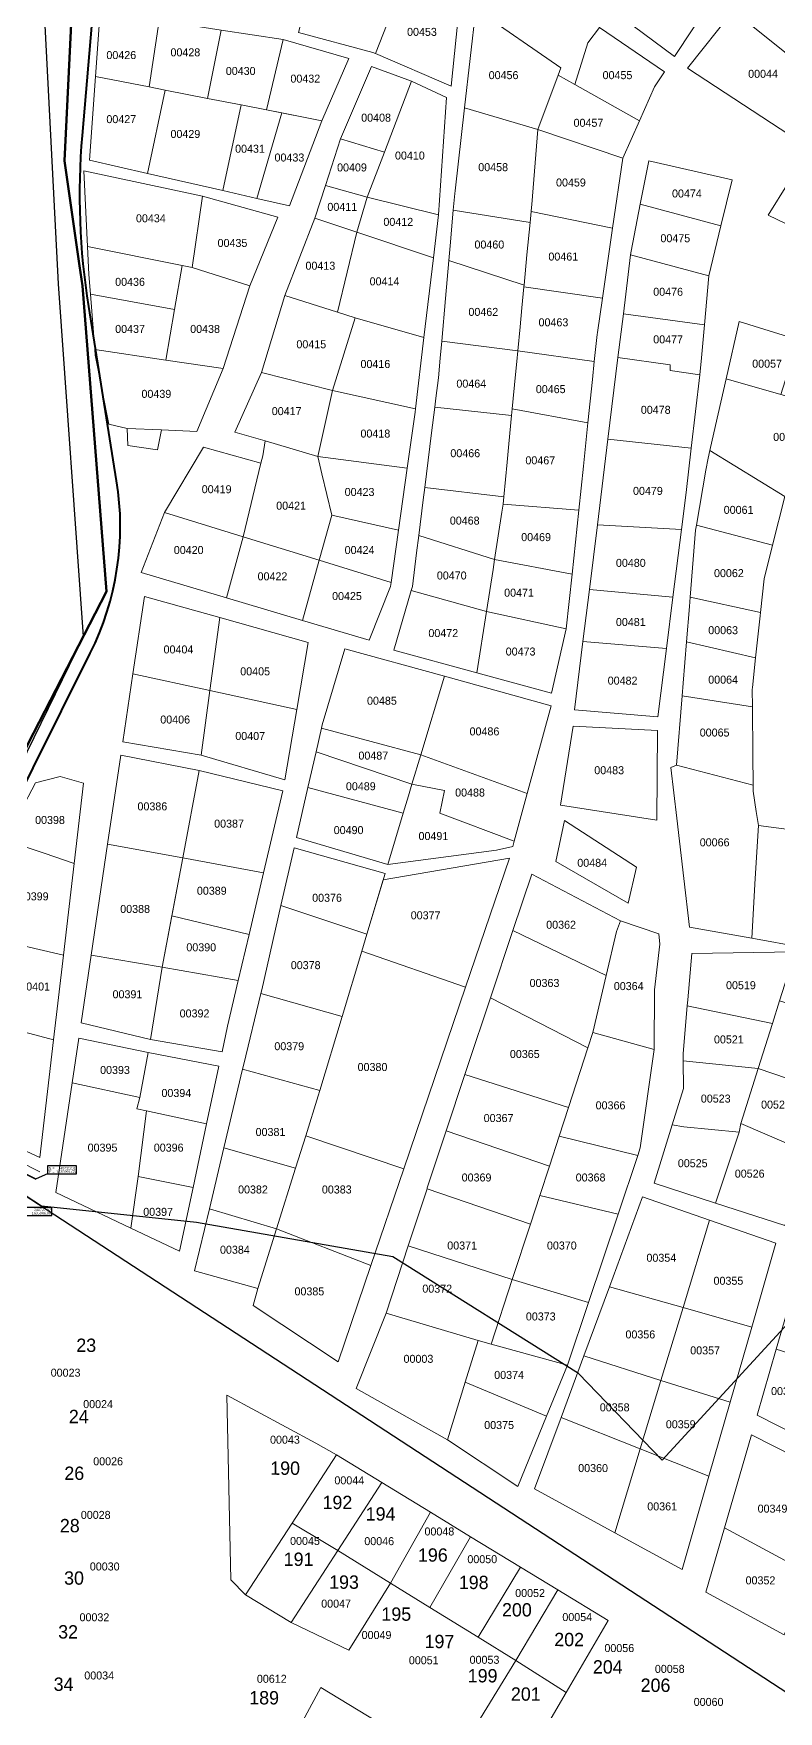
# Model space of a CAD drawing. Header units: metres. Extents: x 245225 to 248406, y 1633796 to 1637634.
# Drawn here: x 245729.4 to 245868.9, y 1635891.8 to 1636206.3 of the extents above; entities that cross this region are included whole.
import ezdxf
from ezdxf.enums import TextEntityAlignment as Align

# ---------------------------------------------------------------- set-up
doc = ezdxf.new("R2010")
doc.units = ezdxf.units.M
doc.header["$MEASUREMENT"] = 0
doc.linetypes.add('EZTrazos', pattern=[2e-05, 0, -2e-05])
for name, color, linetype, lineweight in [('AFTU_Terminus', 142, 'EZTrazos', 0), ('Carrefour1_Accotements', 7, 'Continuous', 0), ('Carrefour1_Bordures', 7, 'Continuous', 0), ('Carrefour1_Marquages', 6, 'Continuous', 0), ('Cotation Coordonnées', 1, 'Continuous', 0)]:
    doc.layers.add(name, color=color, linetype=linetype, lineweight=lineweight)
for name, color, linetype in [('historique_numero_parcelle', 7, 'Continuous'), ('limites_sections', 7, 'Continuous'), ('numero_lot', 7, 'Continuous')]:
    doc.layers.add(name, color=color, linetype=linetype)
doc.layers.add('Limites_Communes', color=7, linetype='Continuous', lineweight=211, plot=False)
doc.layers.add('LIMITES_PARCELLES', color=7, linetype='Continuous', lineweight=0, true_color=0xffffff)
doc.styles.add('Style-FANCY', font='FANCY.shx')
doc.styles.add('Style-WORKING', font='WORKING.shx')
doc.styles.add('Times 1.0', font='times.ttf', dxfattribs={"width": 0.99, "height": 0.0002})

msp = doc.modelspace()

# ---------------------------------------------------------------- linework, layer by layer
at = {"layer": 'AFTU_Terminus', "color": 32, "linetype": 'Continuous', "lineweight": 40, "flags": 128}
msp.add_lwpolyline([(245703.125341, 1636011.865907), (245703.147654, 1636011.93314, -0.035434), (245713.216407, 1636036.338815), (245740.012662, 1636090.13626, 0.156424), (245744.961037, 1636122.485749), (245739.737119, 1636155.158617, -0.060923), (245738.555638, 1636187.208348), (245740.547817, 1636210.631079, 0.068174), (245739.427707, 1636232.451583), (245739.183684, 1636233.738281, 0.051977), (245733.579628, 1636252.430067), (245733.529602, 1636252.550011, 0.018909), (245727.953003, 1636264.615137), (245721.424876, 1636277.442102, -0.013988), (245711.555768, 1636298.25413), (245711.347622, 1636298.726785, -0.020294), (245696.119443, 1636337.500017), (245686.637885, 1636364.85447, 0.003802), (245688.5724, 1636365.525009), (245683.564513, 1636379.663992, 0.003802), (245681.710627, 1636379.007364, 0.003802), (245679.885174, 1636384.125073)], format="xyb", dxfattribs=at)
at = {"layer": 'Carrefour1_Accotements', "flags": 128}
msp.add_lwpolyline([(245730.585051, 1635992.964306), (245705.748697, 1636005.508015, -0.371718), (245703.125341, 1636011.865907)], format="xyb", dxfattribs=at)
at = {"layer": 'Carrefour1_Bordures', "flags": 128}
msp.add_lwpolyline([(245729.908822, 1635991.625383), (245705.072468, 1636004.169092, -0.372516), (245701.416663, 1636013.06455)], format="xyb", dxfattribs=at)
at = {"layer": 'Carrefour1_Marquages', "flags": 128}
msp.add_lwpolyline([(245729.841199, 1635991.491491), (245705.004845, 1636004.0352, -0.372516), (245701.274432, 1636013.112198)], format="xyb", dxfattribs=at)
at = {"layer": 'Cotation Coordonnées', "color": 2, "lineweight": 30, "ltscale": 100, "flags": 128}
for points in [[(245732.013819, 1635992.535597), (245737.412762, 1635992.535597), (245737.412762, 1635994.035597), (245732.013819, 1635994.035597), (245732.013819, 1635992.535597), (245729.908822, 1635991.625383)], [(245727.38567, 1635984.77383), (245732.819581, 1635984.77383), (245732.819581, 1635986.27383), (245727.38567, 1635986.27383), (245727.38567, 1635984.77383), (245727.068661, 1635986.001907)]]:
    msp.add_lwpolyline(points, dxfattribs=at)
at = {"layer": 'Limites_Communes', "color": 210, "lineweight": 80, "flags": 128}
msp.add_lwpolyline([(245439, 1635259), (245487, 1635359), (245345, 1635455), (245489.4667, 1635678.4528), (245540.7488, 1635754.6955), (245560.157, 1635785.0346), (245579.7076, 1635815.5853), (245606.352, 1635857.2211), (245607.8895, 1635859.6236), (245640.6509, 1635910.8181), (245678.9051, 1635970.5959), (245682.2558, 1635976.6478), (245696.3435, 1636002.0922), (245697.0172, 1636003.3091), (245706.0131, 1636029.7675), (245716.4917, 1636050.1259), (245721.3084, 1636059.484), (245729.3686, 1636075.1438), (245743.0548, 1636101.7343), (245738.5532, 1636159.0156), (245738.0176, 1636162.7443), (245735.1907, 1636182.4264), (245737.0861, 1636220.9674)], dxfattribs=at)
at = {"layer": 'limites_parcelles', "flags": 128}
for points in [[(245799.861, 1636218.975), (245798.385, 1636215.188), (245793.462, 1636202.554), (245792.947, 1636202.777), (245779.027, 1636206.48), (245783.551, 1636223.664), (245783.964, 1636224.662), (245799.861, 1636218.975)], [(245824.021, 1636217.961), (245827.299, 1636216.141), (245830.976, 1636215.739), (245834.96, 1636212.781), (245835.425, 1636207.434), (245833.247, 1636204.581), (245830.803, 1636196.752), (245827.657, 1636198.52), (245828.166, 1636199.898), (245812.262, 1636210.847), (245815.367, 1636222.767), (245824.021, 1636217.961)], [(245807.632, 1636212.434), (245809.219, 1636211.773), (245807.632, 1636196.427), (245793.462, 1636202.554), (245798.385, 1636215.188), (245807.632, 1636212.434)], [(245827.657, 1636198.52), (245823.88, 1636188.309), (245810.136, 1636192.352), (245812.262, 1636210.847), (245828.166, 1636199.898), (245827.657, 1636198.52)], [(245870.364, 1636202.618), (245880.032, 1636195.021), (245879.757, 1636194.813), (245871.092, 1636187.272), (245851.91, 1636199.84), (245860.443, 1636210.556), (245870.364, 1636202.618)], [(245764.551, 1636206.949), (245761.975, 1636194.142), (245754.074, 1636195.688), (245751.041, 1636196.282), (245752.918, 1636208.745), (245764.551, 1636206.949)], [(245776.146, 1636205.158), (245773.032, 1636191.979), (245768.283, 1636192.908), (245761.975, 1636194.142), (245764.551, 1636206.949), (245776.146, 1636205.158)], [(245847.583, 1636199.106), (245845.732, 1636196.294), (245842.907, 1636189.954), (245830.803, 1636196.752), (245833.247, 1636204.581), (245835.425, 1636207.434), (245847.583, 1636199.106)], [(245751.041, 1636196.282), (245754.074, 1636195.688), (245750.753, 1636180.064), (245739.898, 1636182.536), (245741.015, 1636198.244), (245751.041, 1636196.282)], [(245805.25, 1636172.35), (245791.889, 1636175.657), (245795.108, 1636184.036), (245800.223, 1636197.353), (245806.761, 1636194.329), (245805.25, 1636172.35)], [(245830.803, 1636196.752), (245842.907, 1636189.954), (245839.779, 1636182.933), (245823.88, 1636188.309), (245827.657, 1636198.52), (245830.803, 1636196.752)], [(245761.975, 1636194.142), (245768.283, 1636192.908), (245764.868, 1636176.85), (245750.753, 1636180.064), (245754.074, 1636195.688), (245761.975, 1636194.142)], [(245775.878, 1636191.422), (245771.245, 1636175.398), (245764.868, 1636176.85), (245768.283, 1636192.908), (245773.032, 1636191.979), (245775.878, 1636191.422)], [(245822.601, 1636172.972), (245822.403, 1636170.891), (245808.016, 1636173.177), (245808.293, 1636176.318), (245808.347, 1636176.791), (245810.136, 1636192.352), (245823.88, 1636188.309), (245822.71, 1636174.271), (245822.61, 1636173.069), (245822.601, 1636172.972)], [(245839.779, 1636182.933), (245837.871, 1636169.847), (245822.601, 1636172.972), (245822.61, 1636173.069), (245822.71, 1636174.271), (245823.88, 1636188.309), (245839.779, 1636182.933)], [(245877.111, 1636183.039), (245882.419, 1636179.366), (245884.404, 1636182.145), (245888.631, 1636180.017), (245880.475, 1636165.773), (245866.991, 1636172.257), (245874.664, 1636184.494), (245877.111, 1636183.039)], [(245759.081, 1636162.428), (245757.247, 1636162.799), (245739.514, 1636166.391), (245738.84, 1636180.552), (245761.065, 1636175.789), (245759.081, 1636162.428)], [(245821.824, 1636164.814), (245821.284, 1636159.139), (245807.187, 1636163.767), (245807.431, 1636166.534), (245808.016, 1636173.177), (245822.403, 1636170.891), (245821.824, 1636164.814)], [(245837.871, 1636169.847), (245835.959, 1636156.726), (245821.253, 1636158.818), (245821.284, 1636159.139), (245821.824, 1636164.814), (245822.403, 1636170.891), (245822.601, 1636172.972), (245837.871, 1636169.847)], [(245858.147, 1636170.228), (245855.879, 1636160.88), (245841.238, 1636164.791), (245841.326, 1636165.51), (245843.041, 1636174.29), (245858.147, 1636170.228)], [(245804.297, 1636164.26), (245802.537, 1636149.325), (245789.64, 1636153.035), (245786.314, 1636154.081), (245789.941, 1636169.047), (245804.297, 1636164.26)], [(245757.247, 1636162.799), (245755.82, 1636154.587), (245740.056, 1636157.429), (245739.766, 1636161.105), (245739.514, 1636166.391), (245757.247, 1636162.799)], [(245759.081, 1636162.428), (245769.928, 1636158.988), (245764.901, 1636143.51), (245754.173, 1636145.108), (245755.82, 1636154.587), (245757.247, 1636162.799), (245759.081, 1636162.428)], [(245820.538, 1636151.316), (245820.111, 1636146.83), (245805.854, 1636148.642), (245806.558, 1636156.624), (245807.187, 1636163.767), (245821.284, 1636159.139), (245821.253, 1636158.818), (245820.878, 1636154.88), (245820.538, 1636151.316)], [(245786.314, 1636154.081), (245789.64, 1636153.035), (245785.407, 1636139.409), (245772.109, 1636142.782), (245776.448, 1636157.184), (245786.314, 1636154.081)], [(245834.98, 1636149.916), (245834.448, 1636144.831), (245820.111, 1636146.83), (245820.538, 1636151.316), (245820.878, 1636154.88), (245821.253, 1636158.818), (245835.959, 1636156.726), (245835.016, 1636150.257), (245834.98, 1636149.916)], [(245855.086, 1636151.688), (245854.556, 1636145.534), (245854.187, 1636142.335), (245848.645, 1636143.158), (245848.645, 1636144.19), (245838.87, 1636145.556), (245839.884, 1636153.79), (245855.086, 1636151.688)], [(245753.392, 1636132.001), (245746.91, 1636132.265), (245743.47, 1636133.059), (245740.957, 1636146.024), (245740.872, 1636147.09), (245754.173, 1636145.108), (245764.901, 1636143.51), (245760.007, 1636131.736), (245753.392, 1636132.001)], [(245820.111, 1636146.83), (245819.923, 1636144.856), (245819.688, 1636142.387), (245819.078, 1636135.978), (245818.959, 1636134.733), (245804.559, 1636136.261), (245804.769, 1636137.937), (245805.25, 1636141.79), (245805.57, 1636145.422), (245805.854, 1636148.642), (245820.111, 1636146.83)], [(245834.092, 1636141.438), (245833.242, 1636133.319), (245819.078, 1636135.978), (245819.688, 1636142.387), (245819.923, 1636144.856), (245820.111, 1636146.83), (245834.448, 1636144.831), (245834.092, 1636141.438)], [(245854.187, 1636142.335), (245852.6, 1636128.555), (245836.986, 1636130.244), (245838.87, 1636145.556), (245848.645, 1636144.19), (245848.645, 1636143.158), (245854.187, 1636142.335)], [(245785.407, 1636139.409), (245782.634, 1636127.041), (245772.784, 1636129.938), (245767.095, 1636131.612), (245772.109, 1636142.782), (245785.407, 1636139.409)], [(245869.396, 1636138.67), (245880.227, 1636135.592), (245879.149, 1636130.016), (245877.714, 1636126.27), (245877.244, 1636125.042), (245875.762, 1636117.74), (245870.153, 1636119.539), (245856.079, 1636128.144), (245857.145, 1636132.83), (245859.134, 1636141.585), (245869.396, 1636138.67)], [(245799.401, 1636124.835), (245782.634, 1636127.041), (245785.407, 1636139.409), (245800.964, 1636135.976), (245800.885, 1636135.308), (245799.401, 1636124.835)], [(245818.121, 1636125.928), (245817.503, 1636119.444), (245802.677, 1636121.203), (245803.962, 1636131.48), (245804.559, 1636136.261), (245818.959, 1636134.733), (245818.449, 1636129.381), (245818.121, 1636125.928)], [(245833.242, 1636133.319), (245832.395, 1636125.24), (245831.527, 1636116.955), (245817.371, 1636118.062), (245817.503, 1636119.444), (245818.121, 1636125.928), (245818.449, 1636129.381), (245818.959, 1636134.733), (245819.078, 1636135.978), (245833.242, 1636133.319)], [(245785.256, 1636116.05), (245782.904, 1636107.572), (245768.682, 1636111.964), (245771.986, 1636125.768), (245772.318, 1636127.156), (245772.784, 1636129.938), (245782.634, 1636127.041), (245783.418, 1636123.754), (245785.256, 1636116.05)], [(245852.6, 1636128.555), (245851.645, 1636120.266), (245850.77, 1636113.34), (245835.016, 1636114.236), (245836.986, 1636130.244), (245852.6, 1636128.555)], [(245870.153, 1636119.539), (245867.842, 1636110.419), (245853.596, 1636114.148), (245855.364, 1636124.432), (245855.759, 1636126.735), (245856.079, 1636128.144), (245870.153, 1636119.539)], [(245798.573, 1636118.995), (245797.75, 1636113.183), (245785.256, 1636116.05), (245783.418, 1636123.754), (245782.634, 1636127.041), (245799.401, 1636124.835), (245798.573, 1636118.995)], [(245817.143, 1636116.597), (245815.764, 1636107.745), (245801.552, 1636112.199), (245802.388, 1636118.887), (245802.677, 1636121.203), (245817.503, 1636119.444), (245817.371, 1636118.062), (245817.143, 1636116.597)], [(245831.527, 1636116.955), (245830.271, 1636104.961), (245815.764, 1636107.745), (245817.143, 1636116.597), (245817.371, 1636118.062), (245831.527, 1636116.955)], [(245865.562, 1636097.784), (245852.408, 1636100.668), (245853.431, 1636113.189), (245853.596, 1636114.148), (245867.842, 1636110.419), (245866.237, 1636104.087), (245865.562, 1636097.784)], [(245815.469, 1636105.85), (245814.237, 1636097.938), (245800.152, 1636101.927), (245800.356, 1636102.632), (245801.151, 1636108.993), (245801.552, 1636112.199), (245815.764, 1636107.745), (245815.469, 1636105.85)], [(245796.366, 1636103.415), (245796.255, 1636102.632), (245792.286, 1636092.578), (245779.776, 1636096.296), (245782.904, 1636107.572), (245796.366, 1636103.415)], [(245830.271, 1636104.961), (245829.195, 1636094.694), (245814.237, 1636097.938), (245815.469, 1636105.85), (245815.764, 1636107.745), (245830.271, 1636104.961)], [(245865.494, 1636097.156), (245864.65, 1636089.278), (245851.721, 1636092.262), (245852.264, 1636098.909), (245852.408, 1636100.668), (245865.562, 1636097.784), (245865.494, 1636097.156)], [(245806.358, 1636085.83), (245801.931, 1636071.09), (245783.333, 1636076.08), (245783.475, 1636076.703), (245787.708, 1636090.99), (245806.358, 1636085.83)], [(245864.65, 1636089.278), (245864.056, 1636083.733), (245864.014, 1636083.344), (245864.051, 1636080.1), (245850.896, 1636082.17), (245851.092, 1636084.565), (245851.721, 1636092.262), (245864.65, 1636089.278)], [(245864.151, 1636071.085), (245864.214, 1636065.393), (245849.833, 1636069.162), (245850.896, 1636082.17), (245864.051, 1636080.1), (245864.151, 1636071.085)], [(245800.28, 1636065.594), (245799.622, 1636063.403), (245798.647, 1636060.156), (245780.803, 1636064.99), (245782.33, 1636071.681), (245800.28, 1636065.594)], [(245819.449, 1636054.948), (245805.516, 1636060.192), (245806.363, 1636064.425), (245800.28, 1636065.594), (245801.931, 1636071.09), (245821.867, 1636063.845), (245819.449, 1636054.948)], [(245864.593, 1636047.913), (245863.933, 1636036.707), (245852.267, 1636038.788), (245851.203, 1636047.909), (245849.887, 1636059.202), (245848.774, 1636068.739), (245849.833, 1636069.162), (245864.214, 1636065.393), (245864.226, 1636064.294), (245864.786, 1636060.496), (245865.179, 1636057.838), (245864.593, 1636047.913)], [(245736.986, 1636050.728), (245731.376, 1636052.65), (245724.153, 1636055.126), (245729.738, 1636065.881), (245734.395, 1636067.045), (245738.734, 1636065.775), (245736.986, 1636050.728)], [(245819.449, 1636054.948), (245819.168, 1636053.911), (245816.133, 1636053.239), (245795.753, 1636050.52), (245798.647, 1636060.156), (245799.622, 1636063.403), (245800.28, 1636065.594), (245806.363, 1636064.425), (245805.516, 1636060.192), (245819.449, 1636054.948)], [(245881.371, 1636055.721), (245876.667, 1636043.356), (245873.488, 1636035.003), (245863.933, 1636036.707), (245864.593, 1636047.913), (245865.179, 1636057.838), (245881.371, 1636055.721)], [(245736.986, 1636050.728), (245734.994, 1636033.569), (245726.725, 1636035.459), (245716.53, 1636040.447), (245724.153, 1636055.126), (245731.376, 1636052.65), (245736.986, 1636050.728)], [(245794.898, 1636047.675), (245818.547, 1636051.752), (245810.328, 1636027.582), (245790.882, 1636034.304), (245791.843, 1636037.505), (245794.898, 1636047.675)], [(245838.614, 1636037.967), (245836.693, 1636029.75), (245819.19, 1636038.144), (245822.739, 1636048.763), (245839.355, 1636039.978), (245838.614, 1636037.967)], [(245791.843, 1636037.505), (245790.882, 1636034.304), (245787.207, 1636022.069), (245771.978, 1636026.353), (245772.151, 1636027.067), (245775.748, 1636042.835), (245791.843, 1636037.505)], [(245845.699, 1636027.036), (245845.677, 1636015.857), (245834.186, 1636019.029), (245836.693, 1636029.75), (245838.614, 1636037.967), (245839.355, 1636039.978), (245846.504, 1636037.564), (245846.719, 1636035.591), (245845.699, 1636027.036)], [(245836.693, 1636029.75), (245834.186, 1636019.029), (245833.261, 1636016.197), (245814.975, 1636025.539), (245819.19, 1636038.144), (245836.693, 1636029.75)], [(245810.328, 1636027.582), (245798.75, 1635993.531), (245780.387, 1635999.697), (245782.737, 1636007.188), (245783.037, 1636008.185), (245787.207, 1636022.069), (245790.882, 1636034.304), (245810.328, 1636027.582)], [(245869.164, 1636024.994), (245867.825, 1636020.753), (245851.86, 1636024.039), (245851.954, 1636025.152), (245852.69, 1636033.84), (245872.058, 1636034.157), (245869.164, 1636024.994)], [(245764.697, 1636015.46), (245751.272, 1636017.775), (245753.514, 1636031.318), (245767.727, 1636028.774), (245765.722, 1636020.267), (245764.697, 1636015.46)], [(245787.207, 1636022.069), (245783.037, 1636008.185), (245768.547, 1636012.182), (245768.764, 1636013.097), (245771.978, 1636026.353), (245787.207, 1636022.069)], [(245833.261, 1636016.197), (245829.614, 1636005.027), (245810.184, 1636011.187), (245810.674, 1636012.673), (245814.975, 1636025.539), (245833.261, 1636016.197)], [(245883.884, 1636020.405), (245878.854, 1636007.649), (245865.155, 1636012.298), (245867.825, 1636020.753), (245869.164, 1636024.994), (245883.884, 1636020.405)], [(245865.155, 1636012.298), (245851.113, 1636013.761), (245851.103, 1636015.107), (245851.86, 1636024.039), (245867.825, 1636020.753), (245865.155, 1636012.298)], [(245845.677, 1636015.857), (245843.059, 1635997.433), (245842.584, 1635996.015), (245827.848, 1635999.618), (245829.614, 1636005.027), (245833.261, 1636016.197), (245834.186, 1636019.029), (245845.677, 1636015.857)], [(245764.115, 1636012.726), (245761.819, 1636001.948), (245750.558, 1636004.366), (245748.752, 1636004.754), (245749.281, 1636006.871), (245750.868, 1636015.338), (245764.115, 1636012.726)], [(245783.037, 1636008.185), (245782.737, 1636007.188), (245780.387, 1635999.697), (245778.476, 1635993.603), (245765.042, 1635997.439), (245768.547, 1636012.182), (245783.037, 1636008.185)], [(245865.155, 1636012.298), (245861.898, 1636001.984), (245861.58, 1636000.397), (245851.209, 1636001.349), (245849.044, 1636001.724), (245851.153, 1636008.578), (245851.113, 1636013.761), (245865.155, 1636012.298)], [(245749.281, 1636006.871), (245748.752, 1636004.754), (245750.558, 1636004.366), (245748.963, 1635992.054), (245747.624, 1635982.361), (245733.548, 1635989.046), (245736.608, 1636009.626), (245749.281, 1636006.871)], [(245829.614, 1636005.027), (245827.848, 1635999.618), (245826.019, 1635994.019), (245806.69, 1636000.608), (245810.184, 1636011.187), (245829.614, 1636005.027)], [(245798.75, 1635993.531), (245792.585, 1635975.399), (245774.915, 1635982.253), (245778.476, 1635993.603), (245780.387, 1635999.697), (245798.75, 1635993.531)], [(245826.019, 1635994.019), (245824.216, 1635988.495), (245822.473, 1635983.157), (245803.105, 1635989.752), (245803.16, 1635989.919), (245806.69, 1636000.608), (245826.019, 1635994.019)], [(245842.584, 1635996.015), (245838.887, 1635984.981), (245824.216, 1635988.495), (245826.019, 1635994.019), (245827.848, 1635999.618), (245842.584, 1635996.015)], [(245851.209, 1636001.349), (245861.58, 1636000.397), (245857.143, 1635987.07), (245845.68, 1635990.791), (245849.044, 1636001.724), (245851.209, 1636001.349)], [(245857.143, 1635987.07), (245861.58, 1636000.397), (245861.898, 1636001.984), (245874.492, 1635996.587), (245870.128, 1635982.854), (245857.143, 1635987.07)], [(245838.887, 1635984.981), (245833.339, 1635968.423), (245819.072, 1635972.742), (245822.473, 1635983.157), (245824.216, 1635988.495), (245838.887, 1635984.981)], [(245792.585, 1635975.399), (245786.438, 1635957.322), (245770.563, 1635967.906), (245771.41, 1635971.081), (245774.915, 1635982.253), (245792.585, 1635975.399)], [(245819.072, 1635972.742), (245815.128, 1635960.664), (245812.685, 1635961.344), (245795.434, 1635966.424), (245799.587, 1635979.053), (245819.072, 1635972.742)], [(245812.685, 1635961.344), (245810.275, 1635953.487), (245806.97, 1635942.717), (245789.834, 1635952.326), (245795.434, 1635966.424), (245812.685, 1635961.344)], [(245815.128, 1635960.664), (245829.407, 1635956.687), (245825.502, 1635947.147), (245810.275, 1635953.487), (245812.685, 1635961.344), (245815.128, 1635960.664)], [(245777.816, 1635927.109), (245769.07, 1635913.641), (245766.319, 1635916.472), (245765.578, 1635951.08), (245782.3, 1635942.084), (245786.131, 1635939.912), (245777.816, 1635927.109)], [(245880.509, 1635935.238), (245877.228, 1635925.308), (245874.979, 1635917.767), (245870.085, 1635920.148), (245858.84, 1635926.237), (245863.881, 1635943.644), (245880.509, 1635935.238)], [(245794.626, 1635934.721), (245786.401, 1635921.976), (245784.184, 1635923.301), (245777.816, 1635927.109), (245786.131, 1635939.912), (245794.626, 1635934.721)], [(245786.401, 1635921.976), (245777.669, 1635908.482), (245769.07, 1635913.641), (245777.816, 1635927.109), (245784.184, 1635923.301), (245786.401, 1635921.976)], [(245874.979, 1635917.767), (245870.036, 1635906.162), (245864.395, 1635909.225), (245855.336, 1635914.142), (245858.84, 1635926.237), (245870.085, 1635920.148), (245874.979, 1635917.767)], [(245789.444, 1635876.646), (245777.193, 1635885.172), (245783.226, 1635896.285), (245797.196, 1635887.792), (245789.973, 1635877.473), (245789.444, 1635876.646)]]:
    msp.add_lwpolyline(points, close=True, dxfattribs=at)
for points in [[(245870.364, 1636202.618), (245860.443, 1636210.556)], [(245881.371, 1636055.721), (245865.179, 1636057.838), (245864.786, 1636060.496), (245864.226, 1636064.294), (245864.214, 1636065.393), (245864.151, 1636071.085), (245864.051, 1636080.1), (245864.014, 1636083.344), (245864.056, 1636083.733), (245864.65, 1636089.278), (245865.494, 1636097.156), (245865.562, 1636097.784), (245866.237, 1636104.087), (245867.842, 1636110.419), (245870.153, 1636119.539)]]:
    msp.add_lwpolyline(points, dxfattribs=at)
at = {"layer": 'limites_parcelles'}
for points in [[(245856.447, 1636212.566), (245849.486, 1636201.995), (245837.863, 1636210.626), (245845.281, 1636221.723)], [(245752.918, 1636208.745), (245751.041, 1636196.282), (245741.015, 1636198.244), (245741.883, 1636210.45)], [(245788.461, 1636201.622), (245783.369, 1636189.956), (245773.032, 1636191.979), (245776.146, 1636205.158)], [(245786.9, 1636186.55), (245792.687, 1636200.144), (245800.223, 1636197.353), (245795.108, 1636184.036)], [(245771.245, 1636175.398), (245775.878, 1636191.422), (245783.369, 1636189.956), (245777.359, 1636174.005)], [(245791.889, 1636175.657), (245784.055, 1636177.791), (245786.9, 1636186.55), (245795.108, 1636184.036)], [(245858.147, 1636170.228), (245843.041, 1636174.29), (245844.634, 1636182.444), (245860.244, 1636178.872)], [(245769.928, 1636158.988), (245759.081, 1636162.428), (245761.065, 1636175.789), (245775.18, 1636171.86)], [(245791.889, 1636175.657), (245789.941, 1636169.047), (245782.068, 1636171.673), (245784.055, 1636177.791)], [(245804.297, 1636164.26), (245789.941, 1636169.047), (245791.889, 1636175.657), (245805.25, 1636172.35)], [(245776.448, 1636157.184), (245782.068, 1636171.673), (245789.941, 1636169.047), (245786.314, 1636154.081)], [(245855.086, 1636151.688), (245839.884, 1636153.79), (245841.238, 1636164.791), (245855.879, 1636160.88)], [(245755.82, 1636154.587), (245754.173, 1636145.108), (245740.872, 1636147.09), (245740.056, 1636157.429)], [(245802.537, 1636149.325), (245800.964, 1636135.976), (245785.407, 1636139.409), (245789.64, 1636153.035)], [(245872.658, 1636148.882), (245869.396, 1636138.67), (245859.134, 1636141.585), (245861.58, 1636152.347)], [(245753.392, 1636132.001), (245752.598, 1636128.296), (245747.042, 1636129.09), (245746.91, 1636132.265)], [(245771.986, 1636125.768), (245768.682, 1636111.964), (245753.921, 1636116.522), (245761.234, 1636128.786)], [(245768.682, 1636111.964), (245765.526, 1636100.531), (245749.555, 1636105.278), (245753.921, 1636116.522)], [(245797.75, 1636113.183), (245796.366, 1636103.415), (245782.904, 1636107.572), (245785.256, 1636116.05)], [(245850.77, 1636113.34), (245849.167, 1636100.647), (245833.521, 1636102.089), (245835.016, 1636114.236)], [(245782.904, 1636107.572), (245779.776, 1636096.296), (245765.526, 1636100.531), (245768.682, 1636111.964)], [(245764.261, 1636096.82), (245762.416, 1636083.144), (245748.002, 1636086.267), (245750.164, 1636100.806)], [(245814.237, 1636097.938), (245812.452, 1636086.476), (245796.916, 1636090.726), (245800.152, 1636101.927)], [(245849.167, 1636100.647), (245847.956, 1636091.056), (245832.32, 1636092.335), (245833.521, 1636102.089)], [(245778.729, 1636079.608), (245762.416, 1636083.144), (245764.261, 1636096.82), (245780.856, 1636092.128)], [(245829.195, 1636094.694), (245826.417, 1636082.656), (245812.452, 1636086.476), (245814.237, 1636097.938)], [(245847.956, 1636091.056), (245846.333, 1636078.207), (245830.743, 1636079.52), (245832.32, 1636092.335)], [(245760.786, 1636071.06), (245746.113, 1636073.561), (245748.002, 1636086.267), (245762.416, 1636083.144)], [(245821.867, 1636063.845), (245801.931, 1636071.09), (245806.358, 1636085.83), (245826.338, 1636080.301)], [(245776.488, 1636066.42), (245760.786, 1636071.06), (245762.416, 1636083.144), (245778.729, 1636079.608)], [(245800.28, 1636065.594), (245782.33, 1636071.681), (245783.333, 1636076.08), (245801.931, 1636071.09)], [(245846.307, 1636075.682), (245846.13, 1636058.875), (245828.097, 1636061.661), (245830.478, 1636076.478)], [(245760.393, 1636068.149), (245757.336, 1636051.78), (245743.257, 1636054.349), (245745.737, 1636071.028)], [(245776.115, 1636064.36), (245772.498, 1636049.014), (245757.336, 1636051.78), (245760.393, 1636068.149)], [(245798.647, 1636060.156), (245795.753, 1636050.52), (245778.668, 1636055.632), (245780.803, 1636064.99)], [(245828.85, 1636058.784), (245842.344, 1636050.053), (245840.756, 1636043.306), (245827.262, 1636051.085)], [(245757.336, 1636051.78), (245753.514, 1636031.318), (245740.164, 1636033.544), (245743.257, 1636054.349)], [(245795.253, 1636048.857), (245791.843, 1636037.505), (245775.748, 1636042.835), (245778.215, 1636053.646)], [(245769.764, 1636037.418), (245755.313, 1636040.951), (245757.336, 1636051.78), (245772.498, 1636049.014)], [(245769.764, 1636037.418), (245767.727, 1636028.774), (245753.514, 1636031.318), (245755.313, 1636040.951)], [(245733.146, 1636017.657), (245722.994, 1636020.378), (245726.725, 1636035.459), (245734.994, 1636033.569)], [(245751.272, 1636017.775), (245738.282, 1636020.887), (245740.164, 1636033.544), (245753.514, 1636031.318)], [(245733.146, 1636017.657), (245730.585, 1635995.608), (245717.414, 1636001.683), (245722.994, 1636020.378)], [(245750.868, 1636015.338), (245749.281, 1636006.871), (245736.608, 1636009.626), (245737.849, 1636017.971)], [(245878.854, 1636007.649), (245874.492, 1635996.587), (245861.898, 1636001.984), (245865.155, 1636012.298)], [(245761.819, 1636001.948), (245759.268, 1635989.975), (245748.963, 1635992.054), (245750.558, 1636004.366)], [(245778.476, 1635993.603), (245774.915, 1635982.253), (245762.323, 1635986), (245765.042, 1635997.439)], [(245759.268, 1635989.975), (245756.726, 1635978.039), (245747.624, 1635982.361), (245748.963, 1635992.054)], [(245822.473, 1635983.157), (245819.072, 1635972.742), (245799.587, 1635979.053), (245803.105, 1635989.752)], [(245856.017, 1635983.871), (245851.064, 1635967.499), (245837.268, 1635971.404), (245843.483, 1635988.226)], [(245774.915, 1635982.253), (245771.41, 1635971.081), (245759.557, 1635974.362), (245762.323, 1635986)], [(245863.952, 1635963.851), (245851.064, 1635967.499), (245856.017, 1635983.871), (245868.459, 1635979.547)], [(245881.579, 1635972.525), (245876.463, 1635957.231), (245868.528, 1635959.686), (245873.116, 1635975.526)], [(245833.339, 1635968.423), (245829.407, 1635956.687), (245815.128, 1635960.664), (245819.072, 1635972.742)], [(245851.064, 1635967.499), (245846.934, 1635953.849), (245832.475, 1635958.429), (245837.268, 1635971.404)], [(245863.952, 1635963.851), (245859.899, 1635949.742), (245846.934, 1635953.849), (245851.064, 1635967.499)], [(245846.934, 1635953.849), (245843.047, 1635941.002), (245828.21, 1635946.886), (245832.475, 1635958.429)], [(245876.463, 1635957.231), (245873.099, 1635943.232), (245864.95, 1635947.335), (245868.528, 1635959.686)], [(245825.502, 1635947.147), (245820.094, 1635933.933), (245806.97, 1635942.717), (245810.275, 1635953.487)], [(245859.899, 1635949.742), (245855.923, 1635935.896), (245843.047, 1635941.002), (245846.934, 1635953.849)], [(245843.047, 1635941.002), (245838.291, 1635925.279), (245823.269, 1635933.51), (245828.21, 1635946.886)], [(245855.923, 1635935.896), (245850.891, 1635918.376), (245838.291, 1635925.279), (245843.047, 1635941.002)], [(245803.764, 1635929.137), (245796.274, 1635915.864), (245786.401, 1635921.976), (245794.626, 1635934.721)], [(245811.262, 1635924.555), (245803.661, 1635911.291), (245796.274, 1635915.864), (245803.764, 1635929.137)], [(245820.634, 1635918.828), (245812.692, 1635905.7), (245803.661, 1635911.291), (245811.262, 1635924.555)], [(245796.274, 1635915.864), (245788.44, 1635903.274), (245777.669, 1635908.482), (245786.401, 1635921.976)], [(245827.609, 1635914.566), (245819.738, 1635901.338), (245812.692, 1635905.7), (245820.634, 1635918.828)], [(245829.148, 1635895.329), (245819.738, 1635901.338), (245827.609, 1635914.566), (245837.013, 1635908.819)], [(245829.148, 1635895.329), (245820.929, 1635881.23), (245810.742, 1635886.654), (245819.738, 1635901.338)]]:
    msp.add_3dface(points, dxfattribs=at)
at = {"layer": 'limites_sections', "flags": 128}
for points in [[(245691.302, 1635996.202), (245738.719, 1636093.311), (245734.059, 1636159.414), (245729.296, 1636251.489)], [(245865.781, 1636225.096), (245938.206, 1636176.059), (246024.209, 1636124.758), (246152.461, 1636072.704), (246227.227729, 1636050.132242), (246229.521, 1636041.1553), (246236.1971, 1635957.3869), (246216.2823, 1635953.797), (246199.4548, 1635943.7428), (246162.8363, 1635934.2178), (246122.0904, 1635916.9669), (246089.1762, 1635892.3077), (246052.6682, 1635875.3017), (246004.1668, 1635860.211), (245959.2966, 1635904.0332), (245941.2711, 1635934.7682), (245900.5969, 1635997.0369), (245847.1826, 1635938.8737), (245831.4695, 1635955.148), (245796.6762, 1635977.0341), (245759.934, 1635983.464), (245759.934, 1635983.464), (245730.862192, 1635986.490075), (245715.487, 1635996.523)], [(245715.487, 1635996.523), (245917.985, 1635864.385), (246128.206, 1635727.098), (246186.553, 1635682.48), (246186.553, 1635682.48), (246192.559, 1635664.461), (246182.5837, 1635671.2887), (246145.2107, 1635680.1521), (246130.5263, 1635682.7715), (246116.5484, 1635692.4804), (246162.4213, 1635620.4868), (246153.3619, 1635614.4665), (246145.6977, 1635609.3733), (246144.2542, 1635608.4141), (246137.491, 1635603.9197), (246124.8713, 1635601.1517), (246080.7562, 1635591.4755), (246056.2489, 1635586.1001), (245757.2987, 1635487.3796), (245709.8511, 1635473.3519)]]:
    msp.add_lwpolyline(points, dxfattribs=at)

# ---------------------------------------------------------------- texts
at = {"layer": 'Cotation Coordonnées', "color": 2, "lineweight": 30, "ltscale": 100, "style": 'Times 1.0', "width": 0.99}
for s, p in [('Y = ', (245732.180486, 1635992.702263)), ('X = ', (245732.180486, 1635993.36893))]:
    msp.add_text(s, height=0.5, dxfattribs=at).set_placement(p)
for s, p in [('1635991.63', (245737.248408, 1635992.702263)), ('245729.91', (245737.248143, 1635993.36893)), ('1635986.00', (245732.655227, 1635984.940496)), ('245727.07', (245732.654962, 1635985.607163))]:
    msp.add_text(s, height=0.5, dxfattribs=at).set_placement(p, align=Align.RIGHT)
at = {"layer": 'historique_numero_parcelle', "style": 'Style-FANCY'}
for s, p in [('00453', (245802.155415, 1636206.612948)), ('00428', (245757.832092, 1636202.777184)), ('00426', (245745.827424, 1636202.263841)), ('00430', (245768.195095, 1636199.286453)), ('00432', (245780.302367, 1636197.849093)), ('00456', (245817.44341, 1636198.502132)), ('00455', (245838.785041, 1636198.502132)), ('00044', (245866.056729, 1636198.751418)), ('00427', (245745.827424, 1636190.25162)), ('00408', (245793.559582, 1636190.531896)), ('00429', (245757.832092, 1636187.479569)), ('00457', (245833.34703, 1636189.569968)), ('00431', (245769.939363, 1636184.707518)), ('00433', (245777.326851, 1636183.064821)), ('00409', (245789.045006, 1636181.203725)), ('00410', (245799.891714, 1636183.433099)), ('00458', (245815.493934, 1636181.253815)), ('00459', (245830.063702, 1636178.379095)), ('00474', (245851.791014, 1636176.319307)), ('00434', (245751.36804, 1636171.668612)), ('00411', (245787.227449, 1636173.811589)), ('00412', (245797.722372, 1636170.995537)), ('00435', (245766.656035, 1636167.048527)), ('00460', (245814.782119, 1636166.751881)), ('00475', (245849.621672, 1636167.92982)), ('00413', (245783.12329, 1636162.782052)), ('00461', (245828.633658, 1636164.493173)), ('00436', (245747.469088, 1636159.759059)), ('00414', (245795.142615, 1636159.848665)), ('00476', (245848.273163, 1636157.897635)), ('00462', (245813.653475, 1636154.123649)), ('00437', (245747.469088, 1636150.929563)), ('00438', (245761.525835, 1636150.929563)), ('00463', (245826.786787, 1636152.172946)), ('00415', (245781.422995, 1636148.056448)), ('00477', (245848.273163, 1636148.980138)), ('00416', (245793.427662, 1636144.36038)), ('00057', (245866.813303, 1636144.419585)), ('00464', (245811.396187, 1636140.674068)), ('00439', (245752.398889, 1636138.761735)), ('00465', (245826.273767, 1636139.647383)), ('00417', (245776.805815, 1636135.530884)), ('00478', (245845.949915, 1636135.772561)), ('00418', (245793.427662, 1636131.321474)), ('00060', (245870.74157, 1636130.691332)), ('00466', (245810.267543, 1636127.635162)), ('00467', (245824.324291, 1636126.30047)), ('00419', (245763.686932, 1636120.886177)), ('00421', (245777.641076, 1636117.806121)), ('00423', (245790.466575, 1636120.372835)), ('00479', (245844.484144, 1636120.577615)), ('00468', (245810.164939, 1636115.006929)), ('00061', (245861.476979, 1636117.014414)), ('00469', (245823.535522, 1636111.907622)), ('00420', (245758.454128, 1636109.489968)), ('00424', (245790.466575, 1636109.489968)), ('00480', (245841.281433, 1636107.084034)), ('00422', (245774.15254, 1636104.561877)), ('00470', (245807.734507, 1636104.720823)), ('00062', (245859.659422, 1636105.163529)), ('00425', (245788.106683, 1636100.865809)), ('00471', (245820.340141, 1636101.494097)), ('00481', (245841.281433, 1636095.99583)), ('00472', (245806.151474, 1636093.925958)), ('00063', (245858.578416, 1636094.463999)), ('00404', (245756.539006, 1636090.856542)), ('00473', (245820.633295, 1636090.464561)), ('00405', (245770.903566, 1636086.749799)), ('00482', (245839.742373, 1636085.010294)), ('00064', (245858.578416, 1636085.194495)), ('00485', (245794.65433, 1636081.243641)), ('00406', (245755.923382, 1636077.714966)), ('00407', (245769.98013, 1636074.63491)), ('00486', (245813.866928, 1636075.494202)), ('00065', (245856.98439, 1636075.279646)), ('00487', (245793.045646, 1636070.958452)), ('00483', (245837.228575, 1636068.217569)), ('00489', (245790.700411, 1636065.209013)), ('00386', (245751.649743, 1636061.440167)), ('00488', (245811.16258, 1636064.035658)), ('00398', (245732.470124, 1636058.88812)), ('00387', (245766.014302, 1636058.206108)), ('00490', (245788.413808, 1636056.995529)), ('00491', (245804.30277, 1636055.880842)), ('00066', (245856.98439, 1636054.698267)), ('00484', (245834.047851, 1636050.866583)), ('00389', (245762.782276, 1636045.629209)), ('00399', (245729.42132, 1636044.57319)), ('00376', (245784.374005, 1636044.307352)), ('00388', (245748.417717, 1636042.21548)), ('00377', (245802.842724, 1636041.021958)), ('00362', (245828.22141, 1636039.254363)), ('00390', (245760.807149, 1636035.028681)), ('00378', (245780.372449, 1636031.679119)), ('00401', (245729.686991, 1636027.677796)), ('00363', (245825.113975, 1636028.342162)), ('00364', (245840.885675, 1636027.755485)), ('00519', (245861.909777, 1636027.922059)), ('00391', (245746.981261, 1636026.224852)), ('00392', (245759.550251, 1636022.631453)), ('00521', (245859.652489, 1636017.757872)), ('00379', (245777.294329, 1636016.484173)), ('00365', (245821.420231, 1636015.024584)), ('00393', (245744.64702, 1636012.030925)), ('00380', (245792.890136, 1636012.582768)), ('00394', (245756.138668, 1636007.718845)), ('00366', (245837.485085, 1636005.403074)), ('00523', (245857.189993, 1636006.669668)), ('00524', (245868.476433, 1636005.540314)), ('00367', (245816.509897, 1636003.023363)), ('00381', (245773.780142, 1636000.410128)), ('00395', (245742.312779, 1635997.477657)), ('00396', (245754.702212, 1635997.477657)), ('00525', (245852.880625, 1635994.554779)), ('00526', (245863.551441, 1635992.604076)), ('00382', (245770.496814, 1635989.629929)), ('00383', (245786.195226, 1635989.629929)), ('00369', (245812.380086, 1635991.883825)), ('00368', (245833.747368, 1635991.883825)), ('00397', (245752.727085, 1635985.439769)), ('00384', (245767.110882, 1635978.336388)), ('00371', (245809.686731, 1635979.127257)), ('00370', (245828.360659, 1635979.127257)), ('00354', (245847.00069, 1635976.834631)), ('00385', (245781.065026, 1635970.533578)), ('00372', (245805.018249, 1635971.042108)), ('00355', (245859.569679, 1635972.522552)), ('00373', (245824.410405, 1635965.831679)), ('00356', (245843.068758, 1635962.4647)), ('00003', (245801.495987, 1635957.8892)), ('00357', (245855.205345, 1635959.472645)), ('00023', (245735.395981, 1635955.293694)), ('00374', (245818.485024, 1635954.871811)), ('00344', (245870.346763, 1635951.844922)), ('00024', (245741.479247, 1635949.398796)), ('00358', (245838.261028, 1635948.795115)), ('00375', (245816.612501, 1635945.477638)), ('00359', (245850.632138, 1635945.627057)), ('00043', (245776.486941, 1635942.729943)), ('00026', (245743.359648, 1635938.683261)), ('00360', (245834.215499, 1635937.413573)), ('00044', (245788.541245, 1635935.112252)), ('00361', (245847.15826, 1635930.226774)), ('00349', (245867.829301, 1635929.812433)), ('00028', (245741.037441, 1635928.635597)), ('00045', (245780.237119, 1635923.747233)), ('00046', (245794.148082, 1635923.715111)), ('00048', (245805.418301, 1635925.529092)), ('00050', (245813.45447, 1635920.336359)), ('00030', (245742.723131, 1635918.971679)), ('00052', (245822.406842, 1635913.99067)), ('00352', (245865.572013, 1635916.362852)), ('00047', (245786.07302, 1635912.004726)), ('00032', (245740.796135, 1635909.448103)), ('00054', (245831.248324, 1635909.485406)), ('00049', (245793.64746, 1635906.12322)), ('00051', (245802.488582, 1635901.387206)), ('00053', (245813.870922, 1635901.476347)), ('00056', (245839.127062, 1635903.673035)), ('00034', (245741.690809, 1635898.539172)), ('00612', (245774.020486, 1635897.913932)), ('00058', (245848.578085, 1635899.774201)), ('00060', (245855.855802, 1635893.58038))]:
    msp.add_text(s, height=1.499994, dxfattribs=at).set_placement(p, align=Align.MIDDLE_CENTER)
at = {"layer": 'numero_lot', "linetype": 'Continuous', "style": 'Style-WORKING'}
for s, p in [('23', (245737.397755, 1635959.190001)), ('24', (245736.0019, 1635945.829189)), ('26', (245735.158343, 1635935.195108)), ('190', (245773.732646, 1635936.14804)), ('192', (245783.521847, 1635929.727419)), ('194', (245791.6159, 1635927.575724)), ('28', (245734.316672, 1635925.378026)), ('191', (245776.250242, 1635919.080181)), ('196', (245801.402145, 1635919.875106)), ('30', (245735.113, 1635915.558161)), ('193', (245784.765369, 1635914.794508)), ('198', (245809.062304, 1635914.738404)), ('195', (245794.556553, 1635908.799883)), ('200', (245817.149462, 1635909.600717)), ('32', (245733.997702, 1635905.469709)), ('197', (245802.643714, 1635903.663196)), ('202', (245826.941632, 1635904.033091)), ('199', (245810.727916, 1635897.245512)), ('204', (245834.175793, 1635898.897373)), ('34', (245733.156034, 1635895.653626)), ('189', (245769.796276, 1635893.118015)), ('201', (245818.819016, 1635893.81482)), ('206', (245843.118891, 1635895.464714))]:
    msp.add_text(s, height=2.500002, rotation=359.8677, dxfattribs=at).set_placement(p)

doc.saveas('drawing.dxf')
